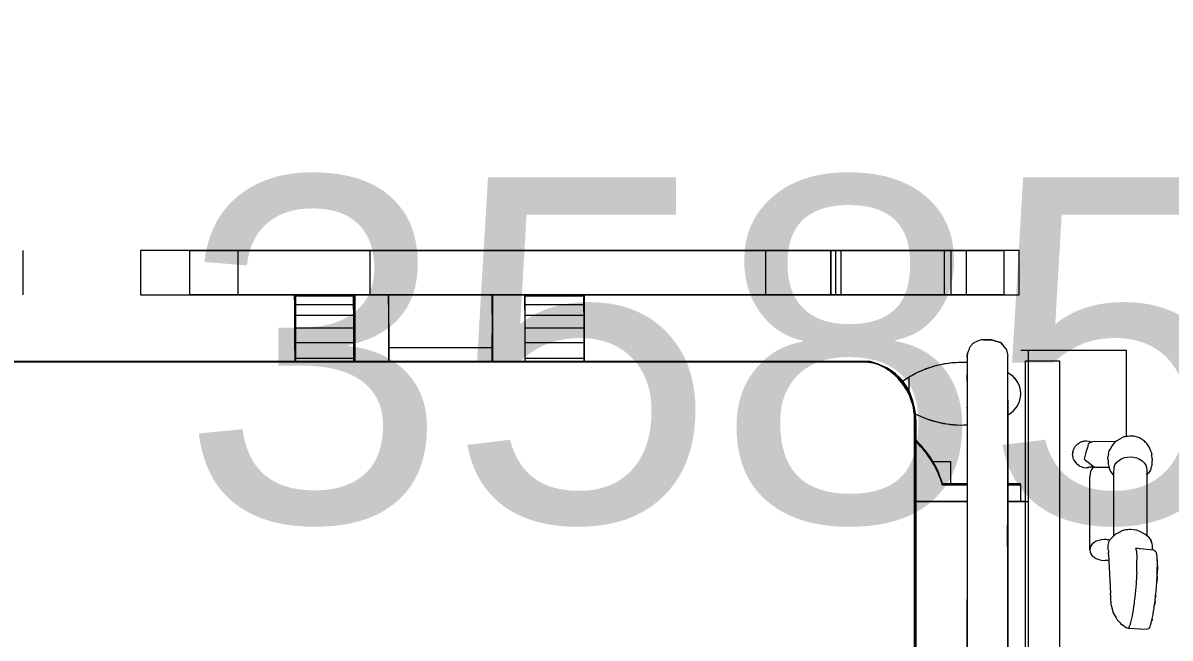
# Model space of a CAD drawing. Header units: millimetres. Extents: x 1448174 to 1599581, y -224422 to -106989.
# Drawn here: x 1474772 to 1475621, y -134622 to -134166 of the extents above; entities that cross this region are included whole.
import ezdxf

# ---------------------------------------------------------------- set-up
doc = ezdxf.new("R2010")
doc.units = ezdxf.units.MM
doc.header["$LTSCALE"] = 600
doc.header["$MEASUREMENT"] = 0
doc.layers.add('furniture', color=30, linetype='Continuous', lineweight=9)
doc.layers.add('TEXT', color=253, linetype='Continuous')
doc.styles.add('ARIAL', font='arial.ttf')

msp = doc.modelspace()

# ---------------------------------------------------------------- linework, layer by layer
at = {"layer": 'furniture'}
for p, q in [((1474771.8404, -134367.4992), (1474771.8404, -134334.8243)), ((1474858.7017, -134334.8243), (1474858.7017, -134367.5195)), ((1475509.4104, -134334.8243), (1474858.7017, -134334.8243)), ((1474895.027, -134334.8243), (1474895.027, -134367.4992)), ((1474895.027, -134334.8243), (1474903.8597, -134334.8243)), ((1474903.8597, -134334.8243), (1474930.9029, -134334.8243)), ((1474930.9029, -134334.8243), (1475028.6083, -134334.8243)), ((1474930.9029, -134334.8243), (1474930.9029, -134367.4992)), ((1475028.6083, -134334.8243), (1475321.7868, -134334.8243)), ((1475028.6083, -134334.8243), (1475028.6083, -134367.4992)), ((1475321.7868, -134334.8243), (1475335.1714, -134334.8243)), ((1475321.7868, -134367.4992), (1475321.7868, -134334.8243)), ((1475335.1714, -134334.8243), (1475345.8738, -134334.8243)), ((1475345.8738, -134334.8243), (1475365.6628, -134334.8243)), ((1475365.6628, -134334.8243), (1475369.932, -134334.8243)), ((1475369.932, -134334.8243), (1475373.3634, -134334.8243)), ((1475369.932, -134334.8243), (1475369.932, -134367.4992)), ((1475369.9526, -134367.4992), (1475369.9526, -134334.8243)), ((1475373.3634, -134334.8243), (1475377.2898, -134334.8243)), ((1475373.3634, -134334.8243), (1475373.3634, -134367.4992)), ((1475377.2898, -134334.8243), (1475453.8871, -134334.8243)), ((1475377.2898, -134334.8243), (1475377.2898, -134367.4992)), ((1475453.8871, -134334.8243), (1475458.7624, -134334.8243)), ((1475453.8871, -134334.8243), (1475453.8871, -134367.4992)), ((1475458.7624, -134334.8243), (1475462.2497, -134334.8243)), ((1475458.7624, -134334.8243), (1475458.7624, -134367.4992)), ((1475462.2497, -134334.8243), (1475470.1464, -134334.8243)), ((1475470.1464, -134334.8243), (1475498.2476, -134334.8243)), ((1475470.1464, -134334.8243), (1475470.1464, -134367.4992)), ((1475498.2476, -134367.4992), (1475498.2476, -134334.8243)), ((1475509.4104, -134367.5195), (1475509.4104, -134334.8243)), ((1474858.7017, -134367.5195), (1475509.4104, -134367.5195)), ((1474903.8597, -134367.4992), (1474895.027, -134367.4992)), ((1474930.9029, -134367.4992), (1474903.8597, -134367.4992)), ((1475028.6083, -134367.4992), (1474930.9029, -134367.4992)), ((1474972.8878, -134368.4616), (1474972.868, -134367.6347)), ((1474972.8878, -134368.4616), (1475016.4527, -134368.4616)), ((1474972.9814, -134374.6554), (1474972.8878, -134368.4616)), ((1474973.6564, -134367.5195), (1474973.6564, -134417.3773)), ((1475016.4527, -134368.4616), (1475016.4328, -134367.6347)), ((1475016.5463, -134374.6554), (1475016.4527, -134368.4616)), ((1475016.6211, -134367.6347), (1475016.6966, -134374.887)), ((1475017.6595, -134417.3773), (1475017.6595, -134367.5195)), ((1475321.7868, -134367.4992), (1475028.6083, -134367.4992)), ((1475042.4344, -134367.5195), (1475042.4344, -134417.3773)), ((1475042.9215, -134396.744), (1475042.5285, -134367.4992)), ((1475118.8102, -134367.6347), (1475119.2013, -134396.744)), ((1475119.5687, -134384.0462), (1475119.3482, -134367.6347)), ((1475119.407, -134367.5195), (1475119.407, -134417.3773)), ((1475143.3445, -134368.4616), (1475143.3246, -134367.6347)), ((1475143.3445, -134368.4616), (1475186.9093, -134368.4616)), ((1475143.4381, -134374.6554), (1475143.3445, -134368.4616)), ((1475143.3946, -134367.5195), (1475143.3946, -134417.3773)), ((1475186.8895, -134367.6347), (1475186.9093, -134368.4616)), ((1475186.9093, -134368.4616), (1475187.0029, -134374.6554)), ((1475187.1532, -134374.887), (1475187.0778, -134367.6347)), ((1475187.3977, -134367.5195), (1475187.3977, -134417.3773)), ((1475335.1714, -134367.4992), (1475321.7868, -134367.4992)), ((1475345.8738, -134367.4992), (1475335.1714, -134367.4992)), ((1475365.6628, -134367.4992), (1475345.8738, -134367.4992)), ((1475369.932, -134367.4992), (1475365.6628, -134367.4992)), ((1475373.3634, -134367.4992), (1475369.932, -134367.4992)), ((1475377.2898, -134367.4992), (1475373.3634, -134367.4992)), ((1475453.8871, -134367.4992), (1475377.2898, -134367.4992)), ((1475458.7624, -134367.4992), (1475453.8871, -134367.4992)), ((1475462.2497, -134367.4992), (1475458.7624, -134367.4992)), ((1475470.1464, -134367.4992), (1475462.2497, -134367.4992)), ((1475498.2476, -134367.4992), (1475470.1464, -134367.4992)), ((1474972.9814, -134374.6554), (1475016.5463, -134374.6554)), ((1474973.0643, -134382.618), (1474972.9814, -134374.6554)), ((1475016.6291, -134382.618), (1475016.5463, -134374.6554)), ((1475016.6966, -134374.887), (1475016.7767, -134385.8364)), ((1475143.4381, -134374.6554), (1475187.0029, -134374.6554)), ((1475143.5209, -134382.618), (1475143.4381, -134374.6554)), ((1475187.0029, -134374.6554), (1475187.0857, -134382.618)), ((1475187.2334, -134385.8364), (1475187.1532, -134374.887)), ((1474973.0643, -134382.618), (1475016.6291, -134382.618)), ((1474973.1337, -134392.1074), (1474973.0643, -134382.618)), ((1475016.6986, -134392.1074), (1475016.6291, -134382.618)), ((1475016.7767, -134385.8364), (1475016.8391, -134398.2149)), ((1475143.5209, -134382.618), (1475187.0857, -134382.618)), ((1475143.5904, -134392.1074), (1475143.5209, -134382.618)), ((1475187.0857, -134382.618), (1475187.1552, -134392.1074)), ((1475187.2957, -134398.2149), (1475187.2334, -134385.8364)), ((1474973.1337, -134392.1074), (1475016.6986, -134392.1074)), ((1474973.1878, -134402.8354), (1474973.1337, -134392.1074)), ((1475016.7526, -134402.8354), (1475016.6986, -134392.1074)), ((1475119.7227, -134410.6361), (1475119.6314, -134391.7544)), ((1475143.5904, -134392.1074), (1475187.1552, -134392.1074)), ((1475143.6444, -134402.8354), (1475143.5904, -134392.1074)), ((1475187.1552, -134392.1074), (1475187.2093, -134402.8354)), ((1474973.1878, -134402.8354), (1475016.7526, -134402.8354)), ((1474973.2248, -134414.476), (1474973.1878, -134402.8354)), ((1475016.7896, -134414.476), (1475016.7526, -134402.8354)), ((1475016.8391, -134398.2149), (1475016.8818, -134411.6463)), ((1475143.6444, -134402.8354), (1475187.2093, -134402.8354)), ((1475143.6814, -134414.476), (1475143.6444, -134402.8354)), ((1475187.2093, -134402.8354), (1475187.2462, -134414.476)), ((1475187.3384, -134411.6463), (1475187.2957, -134398.2149)), ((1475476.338, -134402.8158), (1475475.8591, -134403.2048)), ((1475477.432, -134402.3775), (1475476.338, -134402.8158)), ((1475478.526, -134401.9393), (1475477.432, -134402.3775)), ((1475479.62, -134401.5011), (1475478.526, -134401.9393)), ((1475480.7139, -134401.0629), (1475479.62, -134401.5011)), ((1475481.259, -134401.0129), (1475480.7139, -134401.0629)), ((1475481.804, -134400.9629), (1475481.259, -134401.0129)), ((1475482.349, -134400.9129), (1475481.804, -134400.9629)), ((1475482.8941, -134400.8629), (1475482.349, -134400.9129)), ((1475482.8941, -134400.8629), (1475484.3917, -134400.8629)), ((1475484.3917, -134400.8629), (1475482.8941, -134400.8629)), ((1475484.3917, -134400.8629), (1475485.8892, -134400.8629)), ((1475485.8892, -134400.8629), (1475484.3917, -134400.8629)), ((1475485.8892, -134400.8629), (1475487.3868, -134400.8629)), ((1475487.3868, -134400.8629), (1475485.8892, -134400.8629)), ((1475487.3868, -134400.8629), (1475488.8844, -134400.8629)), ((1475488.8844, -134400.8629), (1475487.3868, -134400.8629)), ((1475490.5234, -134401.3511), (1475488.8844, -134400.8629)), ((1475488.8844, -134400.8629), (1475490.5234, -134401.3511)), ((1475492.1624, -134401.8393), (1475490.5234, -134401.3511)), ((1475490.5234, -134401.3511), (1475492.1624, -134401.8393)), ((1475493.8015, -134402.3275), (1475492.1624, -134401.8393)), ((1475492.1624, -134401.8393), (1475493.8015, -134402.3275)), ((1475495.4405, -134402.8158), (1475493.8015, -134402.3275)), ((1475493.8015, -134402.3275), (1475495.4405, -134402.8158)), ((1475495.9194, -134403.2048), (1475495.4405, -134402.8158)), ((1475495.4405, -134402.8158), (1475496.5864, -134404.2202)), ((1475119.0296, -134406.7571), (1475042.7497, -134406.7571)), ((1475119.1755, -134406.7571), (1475119.0296, -134406.7571)), ((1475470.9132, -134413.8108), (1475471.1132, -134410.6635)), ((1475471.0632, -134411.2085), (1475471.0132, -134411.7535)), ((1475471.1132, -134410.6635), (1475471.0632, -134411.2085)), ((1475471.5515, -134409.5695), (1475471.1132, -134410.6635)), ((1475471.9897, -134408.4756), (1475471.5515, -134409.5695)), ((1475472.4279, -134407.3816), (1475471.9897, -134408.4756)), ((1475472.8661, -134406.2876), (1475472.4279, -134407.3816)), ((1475473.2552, -134405.8087), (1475472.8661, -134406.2876)), ((1475473.6443, -134405.3298), (1475473.2552, -134405.8087)), ((1475474.0333, -134404.8509), (1475473.6443, -134405.3298)), ((1475474.4224, -134404.3719), (1475474.0333, -134404.8509)), ((1475474.9013, -134403.9829), (1475474.4224, -134404.3719)), ((1475475.3802, -134403.5938), (1475474.9013, -134403.9829)), ((1475475.8591, -134403.2048), (1475475.3802, -134403.5938)), ((1475496.3983, -134403.5938), (1475495.9194, -134403.2048)), ((1475496.8772, -134403.9829), (1475496.3983, -134403.5938)), ((1475496.5864, -134404.2202), (1475497.7322, -134405.6246)), ((1475497.3561, -134404.3719), (1475496.8772, -134403.9829)), ((1475498.0222, -134405.98), (1475497.3561, -134404.3719)), ((1475497.7322, -134405.6246), (1475498.8781, -134407.0291)), ((1475498.8781, -134407.0291), (1475500.024, -134408.4335)), ((1475500.024, -134408.4335), (1475500.2343, -134409.536)), ((1475500.2343, -134409.536), (1475500.4446, -134410.6385)), ((1475500.4446, -134410.6385), (1475500.6549, -134411.741)), ((1475588.8855, -134408.8561), (1475510.4941, -134408.8561)), ((1475588.8855, -134408.8561), (1475515.9685, -134408.8561)), ((1475515.9685, -134408.8561), (1475515.9685, -135400.7412)), ((1475588.8855, -134472.3284), (1475588.8855, -134408.8561)), ((1475588.8855, -134472.3284), (1475588.8855, -134408.8561)), ((1475393.5795, -134417.3773), (1473579.4594, -134417.3773)), ((1475398.2607, -134416.8738), (1474717.0324, -134416.8738)), ((1474973.2248, -134414.476), (1475016.7896, -134414.476)), ((1474973.2285, -134416.8738), (1474973.2248, -134414.476)), ((1475016.7933, -134416.8738), (1475016.7896, -134414.476)), ((1475016.8818, -134411.6463), (1475016.8898, -134416.8738)), ((1475143.6814, -134414.476), (1475187.2462, -134414.476)), ((1475143.6851, -134416.8738), (1475143.6814, -134414.476)), ((1475187.2462, -134414.476), (1475187.2499, -134416.8738)), ((1475187.3464, -134416.8738), (1475187.3384, -134411.6463)), ((1475398.2607, -134416.8738), (1475398.9272, -134416.8738)), ((1475470.9632, -134412.2985), (1475470.9132, -134412.8435)), ((1475470.9132, -134412.8435), (1475470.9914, -134412.5812)), ((1475470.9132, -134412.9951), (1475470.9132, -134412.8435)), ((1475470.9132, -134412.8435), (1475470.9132, -134413.0854)), ((1475470.9132, -134413.1466), (1475470.9132, -134412.9951)), ((1475470.9132, -134413.0854), (1475470.9132, -134413.3272)), ((1475470.9132, -134413.2981), (1475470.9132, -134413.1466)), ((1475470.9132, -134413.4497), (1475470.9132, -134413.2981)), ((1475470.9132, -134413.3272), (1475470.9132, -134413.569)), ((1475470.9132, -134413.8108), (1475470.9132, -134413.4497)), ((1475470.9132, -134413.569), (1475470.9132, -134413.8108)), ((1475470.9132, -134413.8108), (1475470.9132, -134415.7563)), ((1475470.9132, -134415.7563), (1475470.9132, -134417.7017)), ((1475470.9132, -134417.7017), (1475470.9132, -134419.6472)), ((1475470.9132, -134419.6472), (1475470.9132, -134421.5926)), ((1475471.0132, -134411.7535), (1475470.9632, -134412.2985)), ((1475500.6549, -134411.741), (1475500.8652, -134412.8435)), ((1475500.8652, -134413.8174), (1475500.8652, -134412.8435)), ((1475500.8652, -134414.7913), (1475500.8652, -134413.8174)), ((1475500.8652, -134415.7652), (1475500.8652, -134414.7913)), ((1475500.8652, -134416.7391), (1475500.8652, -134415.7652)), ((1475500.8652, -134419.5897), (1475500.8652, -134416.7391)), ((1475500.8652, -134422.4404), (1475500.8652, -134419.5897)), ((1475514.1392, -134416.5), (1475539.3249, -134416.5)), ((1475514.1392, -135403.4783), (1475514.1392, -134416.5)), ((1475539.3249, -134416.5), (1475539.3249, -135403.4783)), ((1475407.7857, -134420.1002), (1475407.7619, -134420.1002)), ((1475415.968, -134425.2563), (1475415.637, -134424.9971)), ((1475470.9132, -134421.5926), (1475470.9132, -134425.265)), ((1475470.9132, -134425.265), (1475470.9132, -134428.9374)), ((1475470.9132, -134428.1531), (1475470.9132, -134426.5231)), ((1475470.9132, -134431.3202), (1475470.9132, -134428.1531)), ((1475500.8652, -134425.2911), (1475500.8652, -134422.4404)), ((1475500.8652, -134428.1418), (1475500.8652, -134425.2911)), ((1475500.8652, -134430.1637), (1475500.8652, -134428.1418)), ((1475422.3387, -134431.3835), (1475420.0942, -134428.9476)), ((1475424.2361, -134433.7588), (1475422.3387, -134431.3835)), ((1475427.6091, -134438.9909), (1475425.4776, -134435.5097)), ((1475425.8402, -134436.4376), (1475426.1852, -134436.4376)), ((1475426.3515, -134436.4376), (1475426.1852, -134436.4376)), ((1475426.1852, -134436.4376), (1475426.9435, -134437.702)), ((1475426.8176, -134437.1815), (1475426.3515, -134436.4376)), ((1475427.5393, -134428.627), (1475427.5393, -134437.9342)), ((1475470.9132, -134428.9374), (1475470.9132, -134432.6097)), ((1475470.9132, -134432.6097), (1475470.9132, -134436.2821)), ((1475470.9132, -134436.2821), (1475470.9132, -134438.6257)), ((1475500.8652, -134432.1856), (1475500.8652, -134430.1637)), ((1475500.8652, -134434.2075), (1475500.8652, -134432.1856)), ((1475500.8652, -134436.2293), (1475500.8652, -134434.2075)), ((1475500.8652, -134438.5823), (1475500.8652, -134436.2293)), ((1475427.2692, -134437.9342), (1475426.8176, -134437.1815)), ((1475426.9435, -134437.702), (1475427.6596, -134438.9909)), ((1475427.8613, -134437.9342), (1475427.2692, -134437.9342)), ((1475427.4205, -134438.9909), (1475427.6091, -134438.9909)), ((1475427.4205, -134438.9909), (1475427.4205, -134439.4623)), ((1475427.6163, -134439.8136), (1475427.6091, -134438.9909)), ((1475427.6596, -134438.9909), (1475427.6581, -134439.1605)), ((1475427.6581, -134439.1605), (1475427.6581, -134439.8887)), ((1475427.6596, -134438.9909), (1475427.8613, -134438.9909)), ((1475427.8613, -134438.9909), (1475427.8613, -134437.9342)), ((1475427.872, -134440.2724), (1475427.872, -134439.1605)), ((1475470.9132, -134438.6257), (1475470.9132, -134440.9693)), ((1475470.9132, -134440.9693), (1475470.9132, -134443.3129)), ((1475470.9132, -134443.3129), (1475470.9132, -134445.6566)), ((1475500.8652, -134440.9352), (1475500.8652, -134438.5823)), ((1475500.8652, -134443.2881), (1475500.8652, -134440.9352)), ((1475500.8652, -134445.641), (1475500.8652, -134443.2881)), ((1475470.9132, -134445.6566), (1475470.9132, -134448.251)), ((1475470.9132, -134448.251), (1475470.9132, -134450.8454)), ((1475470.9132, -134451.4367), (1475470.9483, -134450.8454)), ((1475470.9132, -134450.8454), (1475470.9132, -134453.4398)), ((1475470.9132, -134453.4398), (1475470.9132, -134456.0342)), ((1475500.8652, -134457.4468), (1475500.8652, -134445.641)), ((1475500.8652, -134445.641), (1475500.8652, -134474.027)), ((1475431.7002, -134455.498), (1475431.7002, -135364.4804)), ((1475432.0097, -135359.5381), (1475432.0097, -134460.4403)), ((1475432.8663, -134460.4403), (1475432.8663, -135359.5381)), ((1475470.9132, -134456.0342), (1475470.9132, -134458.7868)), ((1475470.9132, -134457.6713), (1475470.9428, -134458.7868)), ((1475470.9132, -134458.7868), (1475470.9132, -134461.5395)), ((1475470.9132, -134461.5395), (1475470.9132, -134464.2921)), ((1475500.8652, -134474.7022), (1475500.8652, -134454.8448)), ((1475500.8652, -134455.9737), (1475500.8652, -134471.3028)), ((1475500.8652, -134499.0524), (1475500.8652, -134457.4468)), ((1475470.9132, -134464.2921), (1475470.9132, -134467.0447)), ((1475470.9132, -134467.0447), (1475470.9132, -134469.9245)), ((1475470.9132, -134469.9245), (1475470.9132, -134472.8043)), ((1475470.9132, -134472.8043), (1475470.9132, -134475.6842)), ((1475470.9132, -134475.6842), (1475470.9132, -134478.564)), ((1475470.9248, -134475.6842), (1475470.9132, -134476.0581)), ((1475470.9132, -134478.564), (1475470.9132, -134488.2455)), ((1475500.8652, -134471.3028), (1475500.8652, -134486.6319)), ((1475500.8652, -134474.027), (1475500.8652, -134531.0708)), ((1475500.8652, -134494.5595), (1475500.8652, -134474.7022)), ((1475550.906, -134479.8056), (1475551.1852, -134479.3791)), ((1475551.1852, -134479.3791), (1475553.4707, -134477.3174)), ((1475551.1852, -134479.3791), (1475551.7567, -134478.8636)), ((1475551.7567, -134478.8636), (1475552.3282, -134478.348)), ((1475552.3282, -134478.348), (1475552.8998, -134477.8325)), ((1475552.8998, -134477.8325), (1475553.4713, -134477.3169)), ((1475553.4707, -134477.3174), (1475553.9174, -134477.0859)), ((1475553.9174, -134477.0859), (1475554.3642, -134476.8544)), ((1475554.3642, -134476.8544), (1475554.811, -134476.6229)), ((1475554.811, -134476.6229), (1475555.2578, -134476.3914)), ((1475555.2578, -134476.3914), (1475555.7221, -134476.2579)), ((1475555.7221, -134476.2579), (1475556.1864, -134476.1243)), ((1475556.1864, -134476.1243), (1475556.6507, -134475.9908)), ((1475556.6507, -134475.9908), (1475557.115, -134475.8573)), ((1475557.1153, -134475.8573), (1475558.9307, -134475.6907)), ((1475557.1153, -134475.8573), (1475557.5691, -134475.8156)), ((1475557.5691, -134475.8156), (1475558.023, -134475.774)), ((1475558.023, -134475.774), (1475558.4768, -134475.7323)), ((1475558.4768, -134475.7323), (1475558.9307, -134475.6907)), ((1475558.9307, -134475.6907), (1475560.7461, -134475.8573)), ((1475560.4471, -134478.3785), (1475559.8444, -134480.563)), ((1475560.6364, -134477.6925), (1475560.4898, -134478.224)), ((1475561.3926, -134477.344), (1475560.6364, -134477.6925)), ((1475560.9896, -134475.9795), (1475561.6758, -134476.0758)), ((1475562.1487, -134476.9955), (1475561.3926, -134477.344)), ((1475561.6758, -134476.0758), (1475562.3511, -134476.4123)), ((1475562.9049, -134476.647), (1475562.1487, -134476.9955)), ((1475563.6611, -134476.2985), (1475562.9049, -134476.647)), ((1475580.759, -134476.1732), (1475563.6611, -134476.2985)), ((1475579.0611, -134478.158), (1475578.0375, -134479.7473)), ((1475580.0847, -134476.5686), (1475579.0611, -134478.158)), ((1475581.7268, -134475.6056), (1475580.0847, -134476.5686)), ((1475583.3688, -134474.6427), (1475581.7268, -134475.6056)), ((1475585.0109, -134473.6797), (1475583.3688, -134474.6427)), ((1475585.3724, -134473.4677), (1475585.0109, -134473.6797)), ((1475587.1045, -134472.5826), (1475585.3732, -134473.4672)), ((1475587.1045, -134472.5826), (1475588.1264, -134472.4368)), ((1475588.1264, -134472.4368), (1475589.1483, -134472.2909)), ((1475589.1483, -134472.2909), (1475590.1702, -134472.1451)), ((1475590.1702, -134472.1451), (1475591.1921, -134471.9992)), ((1475591.1921, -134471.9992), (1475591.7, -134472.0272)), ((1475592.5649, -134472.1095), (1475591.7, -134472.0035)), ((1475593.1142, -134472.1769), (1475592.5649, -134472.1095)), ((1475593.4297, -134472.2156), (1475593.1143, -134472.1769)), ((1475594.2946, -134472.3217), (1475593.4297, -134472.2156)), ((1475595.1594, -134472.4277), (1475594.2946, -134472.3217)), ((1475595.9784, -134472.7126), (1475595.1594, -134472.4277)), ((1475596.7974, -134472.9974), (1475595.9784, -134472.7126)), ((1475597.6165, -134473.2822), (1475596.7974, -134472.9974)), ((1475598.4355, -134473.5671), (1475597.6165, -134473.2822)), ((1475599.1779, -134474.0204), (1475598.4355, -134473.5671)), ((1475599.9203, -134474.4737), (1475599.1779, -134474.0204)), ((1475600.6628, -134474.9269), (1475599.9203, -134474.4737)), ((1475601.4052, -134475.3802), (1475600.6628, -134474.9269)), ((1475602.0302, -134475.9759), (1475601.4052, -134475.3802)), ((1475602.6553, -134476.5715), (1475602.0302, -134475.9759)), ((1475603.2803, -134477.1672), (1475602.6553, -134476.5715)), ((1475603.9053, -134477.7629), (1475603.2803, -134477.1672)), ((1475604.3912, -134478.4796), (1475603.9053, -134477.7629)), ((1475604.8771, -134479.1962), (1475604.3912, -134478.4796)), ((1475605.363, -134479.9129), (1475604.8771, -134479.1962)), ((1475500.8652, -134486.1818), (1475500.8652, -134491.3835)), ((1475500.8652, -134486.6319), (1475500.8652, -134501.961)), ((1475549.1205, -134483.852), (1475548.9539, -134485.6674)), ((1475548.9539, -134485.6674), (1475548.9956, -134485.2136)), ((1475549.626, -134489.2679), (1475548.9539, -134485.6674)), ((1475548.9956, -134485.2136), (1475549.0372, -134484.7597)), ((1475549.0372, -134484.7597), (1475549.0788, -134484.3059)), ((1475549.0788, -134484.3059), (1475549.1205, -134483.852)), ((1475549.1205, -134483.852), (1475549.3575, -134483.1603)), ((1475549.3575, -134483.1603), (1475549.5945, -134482.4686)), ((1475549.5945, -134482.4686), (1475549.8315, -134481.7769)), ((1475549.8315, -134481.7769), (1475550.0685, -134481.0852)), ((1475550.0685, -134481.0852), (1475550.3477, -134480.6586)), ((1475550.3477, -134480.6586), (1475550.6268, -134480.2321)), ((1475550.6268, -134480.2321), (1475550.906, -134479.8056)), ((1475558.2603, -134486.3041), (1475557.4683, -134489.1746)), ((1475559.0523, -134483.4336), (1475558.2977, -134486.1684)), ((1475559.829, -134480.6188), (1475559.0523, -134483.4336)), ((1475575.4315, -134485.6608), (1475575.0767, -134487.8872)), ((1475575.1536, -134490.026), (1475575.0767, -134487.8872)), ((1475575.4315, -134485.6608), (1475575.9903, -134482.926)), ((1475577.0139, -134481.3366), (1475575.9903, -134482.926)), ((1475578.0375, -134479.7473), (1475577.0139, -134481.3366)), ((1475587.3485, -134488.1325), (1475589.6441, -134487.662)), ((1475589.6441, -134487.662), (1475591.8779, -134487.5388)), ((1475591.8779, -134487.5388), (1475594.102, -134487.7311)), ((1475594.102, -134487.7311), (1475596.3665, -134488.2721)), ((1475605.8489, -134480.6296), (1475605.363, -134479.9129)), ((1475606.7387, -134483.2344), (1475605.8489, -134480.6296)), ((1475606.7387, -134483.2344), (1475607.5139, -134485.5146)), ((1475607.5515, -134486.1582), (1475607.5139, -134485.5146)), ((1475607.7642, -134489.0075), (1475607.5515, -134486.1582)), ((1475444.7077, -134491.051), (1475458.6084, -134491.051)), ((1475458.6084, -134491.051), (1475458.6084, -134508.4201)), ((1475470.9132, -134488.2455), (1475470.9132, -134497.9271)), ((1475500.8652, -134491.3835), (1475500.8652, -134496.5851)), ((1475500.8652, -134514.4169), (1475500.8652, -134494.5595)), ((1475500.8652, -134511.1652), (1475500.8652, -134494.7736)), ((1475500.8652, -134494.7736), (1475500.8652, -134502.9569)), ((1475500.8652, -134511.1652), (1475500.8652, -134494.7736)), ((1475549.626, -134489.2679), (1475550.0685, -134490.2497)), ((1475550.0685, -134490.2497), (1475551.1853, -134491.9559)), ((1475551.1853, -134491.9559), (1475551.8137, -134492.6529)), ((1475553.4716, -134494.0181), (1475551.876, -134492.722)), ((1475553.4716, -134494.0181), (1475554.3826, -134494.383)), ((1475554.3826, -134494.383), (1475555.2937, -134494.7479)), ((1475555.2937, -134494.7479), (1475556.2048, -134495.1128)), ((1475556.2048, -134495.1128), (1475557.1158, -134495.4777)), ((1475557.1158, -134495.4777), (1475558.9307, -134495.6442)), ((1475557.4683, -134489.1746), (1475559.3932, -134490.6798)), ((1475559.3845, -134495.6025), (1475558.9307, -134495.6442)), ((1475558.9313, -134495.6442), (1475560.7461, -134495.4776)), ((1475559.8384, -134495.5609), (1475559.3845, -134495.6025)), ((1475559.3932, -134490.6798), (1475561.3181, -134492.185)), ((1475560.2922, -134495.5192), (1475559.8384, -134495.5609)), ((1475560.7461, -134495.4776), (1475560.2922, -134495.5192)), ((1475561.4386, -134495.2403), (1475560.7469, -134495.4774)), ((1475561.3181, -134492.185), (1475563.243, -134493.6902)), ((1475561.4311, -134495.0364), (1475562.2771, -134495.1954)), ((1475561.8202, -134495.1096), (1475561.4386, -134495.2403)), ((1475565.0401, -134495.0955), (1475562.2771, -134495.1954)), ((1475563.243, -134493.6902), (1475565.1679, -134495.1954)), ((1475565.1679, -134495.1954), (1475575.7587, -134495.1954)), ((1475575.1536, -134490.026), (1475575.1944, -134492.341)), ((1475575.1944, -134492.341), (1475575.9898, -134495.8266)), ((1475575.9898, -134495.8266), (1475577.0357, -134498.3425)), ((1475579.3517, -134499.5667), (1475579.5955, -134495.083)), ((1475579.5955, -134495.083), (1475580.3051, -134493.3341)), ((1475580.3051, -134493.3341), (1475581.4937, -134491.659)), ((1475581.4937, -134491.659), (1475583.1312, -134490.1726)), ((1475583.1312, -134490.1726), (1475585.1275, -134488.9754)), ((1475585.1275, -134488.9754), (1475587.3485, -134488.1325)), ((1475596.3665, -134488.2721), (1475598.5336, -134489.183)), ((1475598.5336, -134489.183), (1475600.4547, -134490.4408)), ((1475600.4547, -134490.4408), (1475601.9993, -134491.9766)), ((1475601.9993, -134491.9766), (1475603.084, -134493.6869)), ((1475603.084, -134493.6869), (1475603.6855, -134495.456)), ((1475603.6855, -134495.456), (1475603.8373, -134497.1788)), ((1475607.0561, -134496.1452), (1475606.5388, -134497.2014)), ((1475607.0561, -134496.1452), (1475607.3423, -134494.6117)), ((1475607.4428, -134494.2526), (1475607.3313, -134494.6117)), ((1475607.7865, -134493.1456), (1475607.4428, -134494.2526)), ((1475607.7642, -134489.0075), (1475607.819, -134490.5318)), ((1475607.7865, -134493.1456), (1475607.8084, -134491.3869)), ((1475607.8084, -134491.3869), (1475607.819, -134490.5318)), ((1475470.9132, -134497.9271), (1475470.9132, -134507.6086)), ((1475500.8652, -134496.5789), (1475500.8652, -134526.0963)), ((1475500.8652, -134499.1812), (1475500.8652, -134496.5789)), ((1475500.8652, -134496.5851), (1475500.8652, -134501.7867)), ((1475500.8652, -134540.658), (1475500.8652, -134499.0524)), ((1475500.8652, -134501.7836), (1475500.8652, -134499.1812)), ((1475500.8652, -134504.3859), (1475500.8652, -134501.7836)), ((1475500.8652, -134501.7867), (1475500.8652, -134506.9883)), ((1475500.8652, -134501.961), (1475500.8652, -134517.2901)), ((1475500.8652, -134502.9569), (1475500.8652, -134511.1401)), ((1475500.8652, -134506.9883), (1475500.8652, -134504.3859)), ((1475561.6564, -134556.4497), (1475561.6564, -134501.9916)), ((1475577.0357, -134498.3425), (1475578.6342, -134500.632)), ((1475578.6342, -134500.632), (1475579.3543, -134501.3143)), ((1475579.356, -134502.5025), (1475579.3517, -134499.5667)), ((1475579.356, -134545.9904), (1475579.356, -134502.5025)), ((1475603.8373, -134497.1788), (1475603.8507, -134499.946)), ((1475603.8507, -134499.946), (1475603.855, -134502.8818)), ((1475603.8524, -134501.0949), (1475605.1688, -134499.5978)), ((1475603.855, -134502.8818), (1475603.855, -134545.5882)), ((1475606.5388, -134497.2014), (1475605.1688, -134499.5978)), ((1475452.4731, -134507.314), (1475470.9132, -134507.314)), ((1475470.9132, -134508.4201), (1475452.4731, -134508.4201)), ((1475470.9132, -134507.6086), (1475470.9132, -134517.2901)), ((1475500.8652, -134507.314), (1475510.4941, -134507.314)), ((1475510.4941, -134508.4201), (1475500.8652, -134508.4201)), ((1475500.8652, -134511.1401), (1475500.8652, -134519.3234)), ((1475500.8652, -134527.5568), (1475500.8652, -134511.1652)), ((1475500.8652, -134527.5568), (1475500.8652, -134511.1652)), ((1475510.4941, -134520.5775), (1475510.4941, -134508.4201)), ((1475470.9345, -134520.5775), (1475431.7002, -134520.5775)), ((1475432.8663, -134520.5775), (1475470.9132, -134520.5775)), ((1475470.9132, -134517.2901), (1475470.9132, -134593.1986)), ((1475470.9132, -134517.2901), (1475470.9132, -134526.852)), ((1475470.9132, -134517.6565), (1475470.9132, -134517.2901)), ((1475470.9396, -134517.2901), (1475470.9237, -134527.5066)), ((1475500.7501, -134520.5775), (1475515.9685, -134520.5775)), ((1475500.8652, -134534.2743), (1475500.8652, -134514.4169)), ((1475500.8652, -134517.2901), (1475500.8652, -134643.0806)), ((1475500.8652, -134519.3234), (1475500.8652, -134527.5066)), ((1475514.1392, -134520.5775), (1475500.8652, -134520.5775)), ((1475470.9132, -134526.852), (1475470.9132, -134536.4138)), ((1475500.8652, -134526.0963), (1475500.8652, -134555.6137)), ((1475500.8652, -134527.5066), (1475500.8652, -134535.715)), ((1475500.8652, -134543.9484), (1475500.8652, -134527.5568)), ((1475500.8652, -134543.9484), (1475500.8652, -134527.5568)), ((1475470.9132, -134536.4138), (1475470.9132, -134545.9757)), ((1475500.8652, -134534.9968), (1475500.6807, -134534.9968)), ((1475500.6807, -134538.003), (1475500.8652, -134537.9457)), ((1475500.7505, -134534.3021), (1475500.8652, -134534.2743)), ((1475500.7995, -134547.3635), (1475500.7529, -134537.8434)), ((1475500.8652, -134531.0708), (1475500.8652, -134560.7841)), ((1475500.8652, -134534.9968), (1475500.8652, -134534.2743)), ((1475500.8652, -134535.734), (1475500.8652, -134534.9968)), ((1475500.8652, -134535.715), (1475500.8652, -134543.9233)), ((1475500.8652, -134536.4712), (1475500.8652, -134535.734)), ((1475500.8652, -134537.2085), (1475500.8652, -134536.4712)), ((1475500.8652, -134537.9457), (1475500.8652, -134537.2085)), ((1475500.8652, -134538.8251), (1475500.8652, -134537.9457)), ((1475500.8652, -134539.7046), (1475500.8652, -134538.8251)), ((1475470.9132, -134545.9757), (1475470.9132, -134555.5375)), ((1475500.8652, -134560.7841), (1475500.7995, -134547.3635)), ((1475500.8652, -134540.5841), (1475500.8652, -134539.7046)), ((1475500.8652, -134541.4635), (1475500.8652, -134540.5841)), ((1475500.8652, -134560.7841), (1475500.8652, -134540.658)), ((1475500.8652, -134551.3909), (1475500.8652, -134541.4635)), ((1475500.8652, -134543.9233), (1475500.8652, -134552.1317)), ((1475500.8652, -134560.34), (1475500.8652, -134543.9484)), ((1475500.8652, -134560.34), (1475500.8652, -134543.9484)), ((1475577.6995, -134547.6231), (1475578.1505, -134547.2026)), ((1475578.1505, -134547.2026), (1475580.885, -134544.453)), ((1475580.885, -134544.453), (1475583.0982, -134543.5703)), ((1475582.9064, -134543.6468), (1475583.1525, -134543.4182)), ((1475583.1525, -134543.4182), (1475583.6517, -134543.1701)), ((1475583.6517, -134543.1701), (1475584.151, -134542.922)), ((1475584.151, -134542.922), (1475584.6503, -134542.6738)), ((1475584.6503, -134542.6738), (1475585.1495, -134542.4257)), ((1475585.7049, -134542.2516), (1475585.1495, -134542.4257)), ((1475586.2602, -134542.0774), (1475585.7049, -134542.2516)), ((1475586.8156, -134541.9033), (1475586.2602, -134542.0774)), ((1475587.3709, -134541.7291), (1475586.8156, -134541.9033)), ((1475588.5034, -134541.6083), (1475587.3709, -134541.7291)), ((1475589.6358, -134541.4876), (1475588.5034, -134541.6083)), ((1475590.7682, -134541.3668), (1475589.6358, -134541.4876)), ((1475591.9006, -134541.2461), (1475590.7682, -134541.3668)), ((1475596.3889, -134541.8687), (1475591.9006, -134541.2461)), ((1475599.7852, -134543.3792), (1475596.3889, -134541.8687)), ((1475599.7852, -134543.3792), (1475603.1114, -134544.9699)), ((1475603.1114, -134544.9699), (1475605.114, -134546.6349)), ((1475606.5199, -134548.4871), (1475605.114, -134546.6349)), ((1475470.9132, -134555.5375), (1475470.9132, -134564.9528)), ((1475500.8125, -134550.018), (1475500.8652, -134549.7364)), ((1475500.843, -134552.4499), (1475500.8279, -134553.1693)), ((1475500.8652, -134551.3909), (1475500.843, -134552.4499)), ((1475500.8652, -134549.7364), (1475500.8652, -134550.15)), ((1475500.8652, -134550.15), (1475500.8652, -134550.5637)), ((1475500.8652, -134550.5637), (1475500.8652, -134550.9773)), ((1475500.8652, -134550.9773), (1475500.8652, -134551.3909)), ((1475500.8652, -134551.3909), (1475500.8652, -134551.8768)), ((1475500.8652, -134560.7841), (1475500.8652, -134551.3909)), ((1475500.8652, -134551.8768), (1475500.8652, -134552.3627)), ((1475500.8652, -134552.1317), (1475500.8652, -134560.34)), ((1475500.8652, -134552.3627), (1475500.8652, -134552.8485)), ((1475500.8652, -134560.7841), (1475500.8652, -134552.4499)), ((1475500.8652, -134560.7841), (1475500.8652, -134552.4499)), ((1475500.8652, -134552.4499), (1475500.8652, -134560.7841)), ((1475500.8652, -134552.8485), (1475500.8652, -134553.3344)), ((1475500.8652, -134553.3344), (1475500.8652, -134560.7841)), ((1475500.8652, -134555.6137), (1475500.8652, -134585.1311)), ((1475575.2728, -134552.9065), (1475575.6171, -134551.0002)), ((1475575.2728, -134555.7865), (1475575.2728, -134552.9065)), ((1475575.5233, -134556.7569), (1475575.2728, -134555.7865)), ((1475575.6171, -134551.0002), (1475575.8539, -134550.515)), ((1475575.8539, -134550.515), (1475576.0908, -134550.0299)), ((1475576.0908, -134550.0299), (1475576.3276, -134549.5448)), ((1475576.3276, -134549.5448), (1475576.5644, -134549.0596)), ((1475576.5644, -134549.0596), (1475577.6995, -134547.6231)), ((1475596.4277, -134555.3816), (1475595.5867, -134555.2954)), ((1475595.5867, -134555.2954), (1475595.7041, -134555.6935)), ((1475595.7041, -134555.6935), (1475595.8215, -134556.0917)), ((1475597.2687, -134555.4677), (1475596.4277, -134555.3816)), ((1475598.1098, -134555.5539), (1475597.2687, -134555.4677)), ((1475598.9508, -134555.64), (1475598.1098, -134555.5539)), ((1475608.9509, -134556.6838), (1475598.9508, -134555.64)), ((1475606.5199, -134548.4871), (1475607.2989, -134550.4013)), ((1475607.6974, -134551.3454), (1475606.5199, -134548.4871)), ((1475607.6974, -134551.3454), (1475607.9378, -134553.4234)), ((1475607.9378, -134553.4234), (1475607.7123, -134556.5545)), ((1475500.8652, -134664.6055), (1475500.8652, -134560.34)), ((1475500.8652, -134587.7261), (1475500.8652, -134560.7841)), ((1475575.5973, -134557.1401), (1475575.464, -134558.3936)), ((1475575.5289, -134559.8084), (1475575.464, -134558.3936)), ((1475575.6222, -134557.1401), (1475575.5233, -134556.7569)), ((1475575.5289, -134559.8084), (1475576.9993, -134588.5975)), ((1475595.8215, -134556.0917), (1475595.9389, -134556.4898)), ((1475595.9389, -134556.4898), (1475596.0563, -134556.8879)), ((1475596.0563, -134556.8879), (1475596.1413, -134557.6148)), ((1475596.1413, -134557.6148), (1475596.2264, -134558.3418)), ((1475596.2264, -134558.3418), (1475596.3115, -134559.0687)), ((1475596.3115, -134559.0687), (1475596.3966, -134559.7956)), ((1475596.3966, -134559.7956), (1475596.4379, -134560.8475)), ((1475596.4379, -134560.8475), (1475596.4792, -134561.8994)), ((1475596.4792, -134561.8994), (1475596.5205, -134562.9512)), ((1475596.4939, -134566.8249), (1475596.5618, -134564.0031)), ((1475596.5205, -134562.9512), (1475596.5618, -134564.0031)), ((1475610.2594, -134557.5707), (1475608.9952, -134556.7829)), ((1475610.4025, -134557.7057), (1475610.2594, -134557.5707)), ((1475610.5456, -134557.8406), (1475610.4025, -134557.7057)), ((1475610.6888, -134557.9756), (1475610.5456, -134557.8406)), ((1475610.9416, -134558.5373), (1475610.8319, -134558.1106)), ((1475611.0513, -134558.9641), (1475610.9416, -134558.5373)), ((1475611.161, -134559.3908), (1475611.0513, -134558.9641)), ((1475611.2707, -134559.8176), (1475611.161, -134559.3908)), ((1475611.3424, -134560.4928), (1475611.2707, -134559.8176)), ((1475611.414, -134561.168), (1475611.3424, -134560.4928)), ((1475611.4857, -134561.8432), (1475611.414, -134561.168)), ((1475611.5573, -134562.5185), (1475611.4857, -134561.8432)), ((1475611.5912, -134563.3755), (1475611.5573, -134562.5185)), ((1475611.6251, -134564.2325), (1475611.5912, -134563.3755)), ((1475611.61, -134563.8514), (1475611.6432, -134564.1602)), ((1475611.6589, -134565.0895), (1475611.6251, -134564.2325)), ((1475611.6432, -134564.1602), (1475611.6396, -134564.5998)), ((1475470.9132, -134564.9528), (1475470.9132, -134574.3681)), ((1475596.3582, -134572.4684), (1475596.426, -134569.6467)), ((1475596.3897, -134573.2429), (1475596.3582, -134572.4684)), ((1475596.426, -134569.6467), (1475596.4939, -134566.8249)), ((1475611.5573, -134574.5667), (1475611.5912, -134572.4116)), ((1475611.5912, -134572.4116), (1475611.6251, -134570.2566)), ((1475611.6453, -134572.2495), (1475611.6144, -134573.4535)), ((1475611.6251, -134570.2566), (1475611.6589, -134568.1016)), ((1475611.6762, -134571.0455), (1475611.6453, -134572.2495)), ((1475611.6928, -134565.9465), (1475611.6589, -134565.0895)), ((1475611.6589, -134568.1016), (1475611.6928, -134565.9465)), ((1475611.7071, -134569.8416), (1475611.6762, -134571.0455)), ((1475611.6774, -134568.1016), (1475611.6828, -134568.4191)), ((1475611.6828, -134568.4191), (1475611.7071, -134569.8416)), ((1475470.9132, -134574.3681), (1475470.9132, -134583.7833)), ((1475596.0112, -134579.4479), (1475595.885, -134581.5162)), ((1475596.1373, -134577.3796), (1475596.0112, -134579.4479)), ((1475596.2635, -134575.3112), (1475596.1373, -134577.3796)), ((1475596.3897, -134573.2429), (1475596.2635, -134575.3112)), ((1475611.0513, -134582.8188), (1475611.161, -134581.3737)), ((1475611.161, -134581.3737), (1475611.2707, -134579.9285)), ((1475611.2707, -134579.9285), (1475611.3424, -134578.5881)), ((1475611.3439, -134579.3272), (1475611.3043, -134580.0077)), ((1475611.3424, -134578.5881), (1475611.414, -134577.2476)), ((1475611.3835, -134578.6467), (1475611.3439, -134579.3272)), ((1475611.4231, -134577.9662), (1475611.3835, -134578.6467)), ((1475611.414, -134577.2476), (1475611.4857, -134575.9071)), ((1475611.4627, -134577.2857), (1475611.4231, -134577.9662)), ((1475611.4929, -134576.6287), (1475611.4627, -134577.2857)), ((1475611.4857, -134575.9071), (1475611.5573, -134574.5667)), ((1475611.5231, -134575.9716), (1475611.4929, -134576.6287)), ((1475611.6144, -134573.4535), (1475611.5835, -134574.6575)), ((1475470.9132, -134583.7833), (1475470.9132, -134593.1986)), ((1475500.8652, -134585.1311), (1475500.8652, -134595.0733)), ((1475500.8652, -134614.6682), (1475500.8652, -134587.7261)), ((1475577.1311, -134590.9308), (1475576.9993, -134588.5975)), ((1475595.1849, -134588.9285), (1475594.9515, -134591.3993)), ((1475595.4183, -134586.4577), (1475595.1849, -134588.9285)), ((1475595.6516, -134583.987), (1475595.4183, -134586.4577)), ((1475595.885, -134581.5162), (1475595.6516, -134583.987)), ((1475610.4025, -134590.1007), (1475610.5456, -134588.6368)), ((1475610.5456, -134588.6368), (1475610.6888, -134587.173)), ((1475610.6888, -134587.173), (1475610.8319, -134585.7091)), ((1475610.8319, -134585.7091), (1475610.9416, -134584.264)), ((1475610.9416, -134584.264), (1475611.0513, -134582.8188)), ((1475470.9132, -134643.0806), (1475470.9132, -134593.1986)), ((1475470.9132, -134593.1986), (1475470.9132, -134664.6055)), ((1475470.9132, -134593.1986), (1475470.9132, -134614.6682)), ((1475577.3685, -134597.3761), (1475577.1311, -134590.9308)), ((1475577.3685, -134597.3761), (1475578.9527, -134602.9963)), ((1475594.085, -134598.1905), (1475593.9468, -134599.1309)), ((1475594.2232, -134597.2501), (1475594.085, -134598.1905)), ((1475594.4052, -134595.7874), (1475594.2232, -134597.2501)), ((1475594.5873, -134594.3247), (1475594.4052, -134595.7874)), ((1475594.7694, -134592.862), (1475594.5873, -134594.3247)), ((1475594.9515, -134591.3993), (1475594.7694, -134592.862)), ((1475609.2281, -134599.6025), (1475609.4086, -134598.3647)), ((1475609.4086, -134598.3647), (1475609.589, -134597.1268)), ((1475609.589, -134597.1268), (1475609.7566, -134595.7362)), ((1475609.7807, -134595.917), (1475609.6032, -134597.1268)), ((1475609.7566, -134595.7362), (1475609.9242, -134594.3457)), ((1475609.9268, -134594.6767), (1475609.7807, -134595.917)), ((1475609.9242, -134594.3457), (1475610.0918, -134592.9551)), ((1475609.9659, -134594.3457), (1475609.9268, -134594.6767)), ((1475610.0918, -134592.9551), (1475610.2594, -134591.5645)), ((1475610.2594, -134591.5645), (1475610.4025, -134590.1007)), ((1475610.3654, -134590.9557), (1475610.2937, -134591.5645)), ((1475610.4387, -134590.1007), (1475610.3654, -134590.9557)), ((1475578.9527, -134602.9963), (1475581.07, -134606.8037)), ((1475581.0571, -134606.8037), (1475581.318, -134607.1934)), ((1475592.7754, -134606.1068), (1475592.546, -134607.1239)), ((1475592.9991, -134604.833), (1475592.7754, -134606.1068)), ((1475593.2229, -134603.5593), (1475592.9991, -134604.833)), ((1475593.4466, -134602.2855), (1475593.2229, -134603.5593)), ((1475593.6704, -134601.0118), (1475593.4466, -134602.2855)), ((1475593.8086, -134600.0714), (1475593.6704, -134601.0118)), ((1475593.9468, -134599.1309), (1475593.8086, -134600.0714)), ((1475607.7831, -134607.6782), (1475608.1408, -134606.2068)), ((1475608.1408, -134606.2068), (1475608.3224, -134605.1746)), ((1475608.3224, -134605.1746), (1475608.504, -134604.1425)), ((1475608.504, -134604.1425), (1475608.6856, -134603.1104)), ((1475608.6856, -134603.1104), (1475608.8672, -134602.0783)), ((1475608.8672, -134602.0783), (1475609.0476, -134600.8404)), ((1475609.0476, -134600.8404), (1475609.2281, -134599.6025)), ((1475470.9132, -134614.6682), (1475470.9132, -134641.6103)), ((1475500.8652, -134641.6103), (1475500.8652, -134614.6682)), ((1475581.318, -134607.1934), (1475581.579, -134607.583)), ((1475581.579, -134607.583), (1475581.8399, -134607.9727)), ((1475581.8399, -134607.9727), (1475582.1009, -134608.3623)), ((1475582.1009, -134608.3623), (1475582.9551, -134609.2549)), ((1475582.9551, -134609.2549), (1475583.8092, -134610.1474)), ((1475583.8092, -134610.1474), (1475584.6634, -134611.04)), ((1475584.6634, -134611.04), (1475585.5176, -134611.9325)), ((1475588.7094, -134614.3142), (1475585.5176, -134611.9325)), ((1475588.7094, -134614.3142), (1475588.7776, -134614.3437)), ((1475588.7776, -134614.3437), (1475588.8459, -134614.3731)), ((1475588.8459, -134614.3731), (1475588.9141, -134614.4026)), ((1475588.8855, -134614.3622), (1475588.8855, -134614.3579)), ((1475589.5789, -134614.364), (1475589.4472, -134614.0815)), ((1475589.7375, -134614.3462), (1475589.5789, -134614.364)), ((1475589.8962, -134614.3284), (1475589.7375, -134614.3462)), ((1475590.0548, -134614.3106), (1475589.8962, -134614.3284)), ((1475590.2134, -134614.2928), (1475590.0548, -134614.3106)), ((1475590.4768, -134613.7618), (1475590.2134, -134614.2928)), ((1475590.2134, -134614.2928), (1475603.5501, -134615.211)), ((1475590.7402, -134613.2307), (1475590.4768, -134613.7618)), ((1475591.0035, -134612.6996), (1475590.7402, -134613.2307)), ((1475591.2669, -134612.1686), (1475591.0035, -134612.6996)), ((1475591.4146, -134611.6702), (1475591.2669, -134612.1686)), ((1475591.5623, -134611.1719), (1475591.4146, -134611.6702)), ((1475591.71, -134610.6736), (1475591.5623, -134611.1719)), ((1475591.8577, -134610.1753), (1475591.71, -134610.6736)), ((1475592.0871, -134609.1581), (1475591.8577, -134610.1753)), ((1475592.3166, -134608.141), (1475592.0871, -134609.1581)), ((1475592.546, -134607.1239), (1475592.3166, -134608.141)), ((1475598.9066, -134614.9295), (1475603.5501, -134615.211)), ((1475603.5501, -134615.211), (1475605.3178, -134614.5036)), ((1475605.3178, -134614.5036), (1475605.4854, -134614.3383)), ((1475605.4854, -134614.3383), (1475605.653, -134614.173)), ((1475605.653, -134614.173), (1475605.8205, -134614.0077)), ((1475605.8205, -134614.0077), (1475605.9881, -134613.8424)), ((1475605.9881, -134613.8424), (1475606.1686, -134613.4048)), ((1475606.1686, -134613.4048), (1475606.349, -134612.9673)), ((1475606.349, -134612.9673), (1475606.5295, -134612.5298)), ((1475606.5295, -134612.5298), (1475606.7099, -134612.0923)), ((1475606.7099, -134612.0923), (1475607.0676, -134610.6209)), ((1475607.0676, -134610.6209), (1475607.4254, -134609.1496)), ((1475607.4254, -134609.1496), (1475607.7831, -134607.6782)), ((1475607.7264, -134608.074), (1475607.444, -134609.0439)), ((1475607.8035, -134607.6782), (1475607.7264, -134608.074))]:
    msp.add_line(p, q, dxfattribs=at)
for centre, radius, start, end in [((1475393.5795, -134455.498), 38.1207, 0, 90), ((1475467.068, -134494.5048), 76.8271, 87.1311292, 124.8520253), ((1475467.068, -134494.5048), 76.8271, 87.1092443, 120.9650404), ((1475493.1447, -134440.8236), 17.3494, 296.4233154, 63.5766846), ((1475493.1447, -134440.8236), 17.3494, 296.6022043, 63.3977957), ((1475467.068, -134387.1425), 76.8271, 242.5899015, 272.8688708), ((1475467.068, -134387.1425), 76.8271, 242.9577268, 272.8907557), ((1475385.7165, -134526.188), 69.3734, 15.7871148, 48.4829247), ((1475385.7165, -134527.2941), 69.3734, 15.7871148, 47.0285238)]:
    msp.add_arc(centre, radius, start, end, dxfattribs=at)
for centre, major_axis, ratio, start_param, end_param in [((1475119.4652, -134402.3151), (0, -21.7832), 0.00872654, 2.07694181, 2.565634), ((1475042.8956, -134401.3112), (0, -5.4458), 0.00872654, 0, 2.565634), ((1475119.1755, -134401.3112), (0, -5.4458), 0.00872654, 0, 2.565634), ((1475042.7497, -134417.6487), (0, -10.8916), 0.00872654, 3.14159265, 4.64042603), ((1475119.0296, -134417.6487), (0, -10.8916), 0.00872654, 3.14159265, 4.64042603), ((1475119.5565, -134421.1968), (0, -21.7832), 0.00872654, 1.77138757, 2.07694181), ((1475387.9055, -134460.4403), (0, -44.9626), 0.99996192, 2.67380938, 2.68416799), ((1475387.0489, -134460.4403), (0, -44.9626), 0.99996192, 1.97770612, 2.38432102), ((1475387.9055, -134460.4403), (0, -44.9626), 0.99996192, 1.97770612, 2.38432102), ((1475387.9055, -134460.4403), (0, -44.9626), 0.99996192, 2.22746711, 2.32842783), ((1475387.9055, -134460.4403), (0, -44.9626), 0.99996192, 2.06809055, 2.12403298), ((1475388.3463, -134460.4403), (0, -44.9626), 0.99996192, 2.06809055, 2.09503122), ((1475387.0489, -134460.4403), (0, 44.9626), 0.99996192, 4.71238898, 5.11915132), ((1475387.9055, -134460.4403), (0, -44.9626), 0.99996192, 1.57079633, 1.97755867), ((1475572.5481, -134501.9916), (10.8916, 0), 0.99999809, 2.46003828, 3.14159266), ((1475572.5481, -134556.4497), (10.8916, 0), 0.70710678, 1.57079633, 4.71238898), ((1475572.5481, -134556.4497), (10.8916, 0), 0.70710678, 7.48612218, 7.85398163), ((1475572.5481, -134556.4497), (10.8916, 0), 0.70710678, 4.71238898, 5.01398152)]:
    msp.add_ellipse(centre, major_axis=major_axis, ratio=ratio, start_param=start_param, end_param=end_param, dxfattribs=at)
for points, knots in [([(1475417.9343, -134427.7654), (1475417.0098, -134426.9056), (1475415.1179, -134425.2417), (1475412.6185, -134423.4171), (1475410.5844, -134422.1079), (1475409.0441, -134421.2013), (1475407.7542, -134420.5094), (1475406.7189, -134419.9955), (1475406.0116, -134419.6554), (1475405.3686, -134419.3609), (1475404.5938, -134419.0257), (1475403.8229, -134418.7111), (1475403.2092, -134418.4683), (1475402.9294, -134418.3586), (1475402.7436, -134418.2862), (1475402.2231, -134418.0945), (1475401.3452, -134417.8122), (1475400.5369, -134417.5538), (1475400.1122, -134417.4044), (1475399.9671, -134417.3511), (1475399.7546, -134417.2733), (1475399.3212, -134417.1169), (1475398.7544, -134416.9328), (1475398.4075, -134416.8738), (1475398.2607, -134416.8738)], [0, 0, 0, 0, 0.14285714, 0.28571429, 0.35714286, 0.42857143, 0.5, 0.53571429, 0.57142857, 0.59821429, 0.625, 0.67857143, 0.70535714, 0.71205357, 0.71875, 0.73214286, 0.78571429, 0.83928571, 0.85267857, 0.859375, 0.86607143, 0.89285714, 0.94642857, 1, 1, 1, 1]), ([(1475398.9272, -134416.8738), (1475399.0326, -134416.8738), (1475399.2663, -134416.9004), (1475399.6856, -134417.0064), (1475400.0923, -134417.1387), (1475400.4069, -134417.249), (1475400.5954, -134417.3163), (1475400.7406, -134417.3688), (1475400.8919, -134417.4227), (1475401.1039, -134417.4957), (1475401.4975, -134417.6264), (1475402.1118, -134417.8202), (1475402.7594, -134418.0259), (1475403.2112, -134418.1805), (1475403.4666, -134418.2726), (1475403.6553, -134418.3441), (1475403.8432, -134418.4172), (1475404.0961, -134418.5156), (1475404.5421, -134418.6909), (1475405.1878, -134418.9503), (1475405.9696, -134419.2778), (1475407.0077, -134419.7455), (1475408.3087, -134420.3758), (1475409.8692, -134421.2045), (1475411.4183, -134422.1108), (1475413.463, -134423.419), (1475415.9702, -134425.2412), (1475417.866, -134426.9052), (1475418.7909, -134427.7654)], [0, 0, 0, 0, 0.03571429, 0.07142857, 0.10714286, 0.125, 0.13392857, 0.14285714, 0.15178571, 0.16071429, 0.17857143, 0.21428571, 0.25, 0.26785714, 0.27678571, 0.28571429, 0.29464286, 0.30357143, 0.32142857, 0.35714286, 0.39285714, 0.42857143, 0.5, 0.57142857, 0.64285714, 0.71428571, 0.85714286, 1, 1, 1, 1])]:
    msp.add_open_spline(points, degree=3, knots=knots, dxfattribs=at)

# ---------------------------------------------------------------- texts
at = {"layer": 'TEXT', "insert": (1475769.8494, -133772.3688), "char_height": 255, "width": 2454.157572, "attachment_point": 5, "style": 'ARIAL'}
msp.add_mtext('POST \\POPERATIVE WARD\\P3585x6465', dxfattribs=at)

doc.saveas('drawing.dxf')
